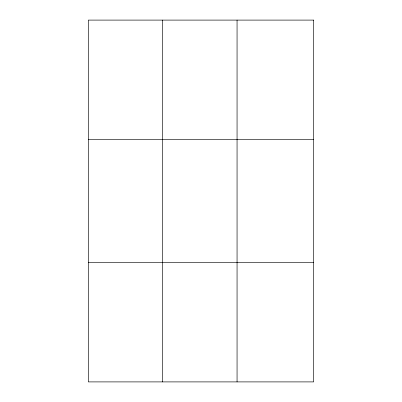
<?xml version="1.0" encoding="UTF-8"?>
<svg xmlns="http://www.w3.org/2000/svg" width="402" height="402" viewBox="0 0 402 402"><rect width="100%" height="100%" fill="white"/><g stroke="black" fill="none" stroke-linecap="round" stroke-linejoin="round"><path stroke-width="0.6" d="M162.684 381.9L162.684 20.1M237.059 381.9L237.059 20.1M88.309 139.494L313.691 139.494M88.309 262.506L313.691 262.506M313.691 20.1L313.691 381.9L88.309 381.9L88.309 20.1L313.691 20.1"/></g></svg>
